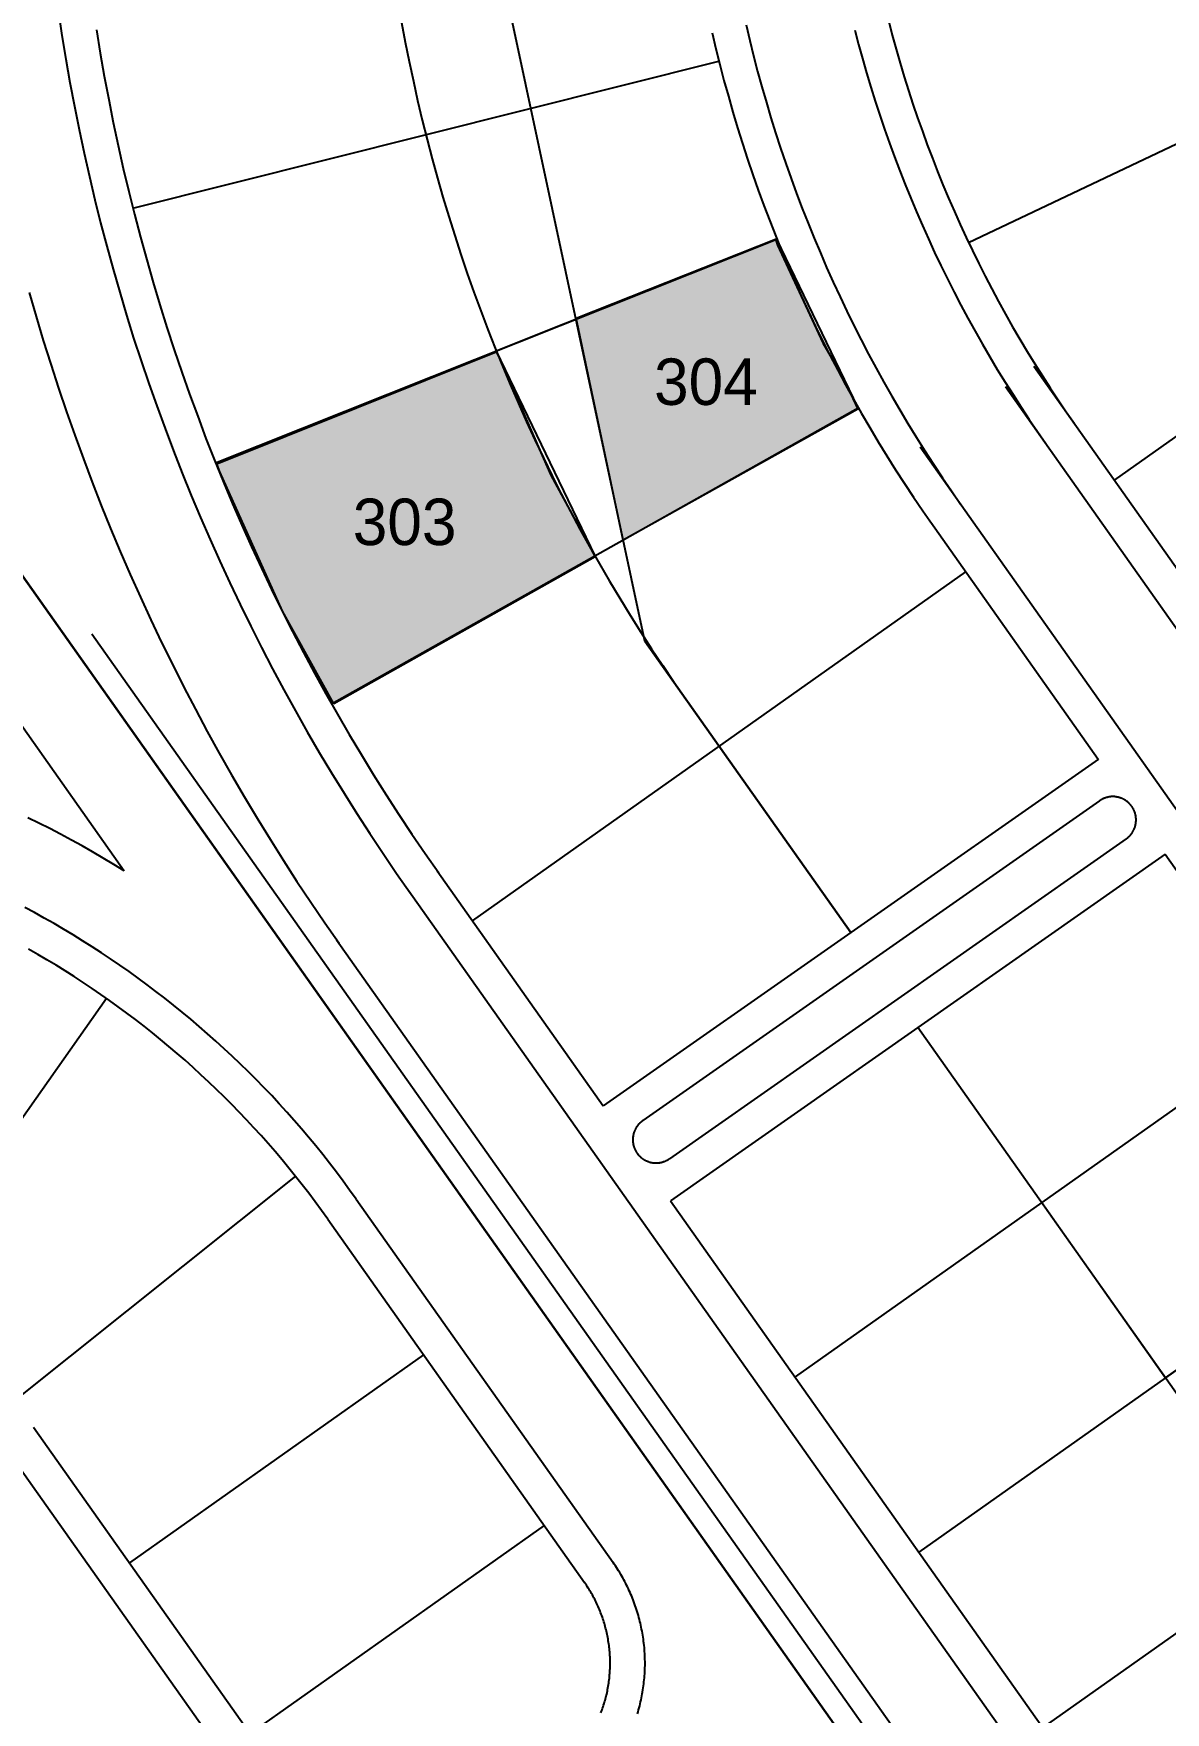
# Model space of a CAD drawing. Header units: metres. Extents: x 680594 to 684853, y 828874 to 830078.
# Drawn here: x 680976.8 to 681074.2, y 829578 to 829722.5 of the extents above; entities that cross this region are included whole.
import ezdxf
from ezdxf.enums import TextEntityAlignment as Align

# ---------------------------------------------------------------- set-up
doc = ezdxf.new("R2010")
doc.units = ezdxf.units.M
for name, color, linetype in [('PLOT_LINES', 7, 'Continuous'), ('PLOT_NUMBERS', 7, 'Continuous'), ('SELECTED_PLOTS', 3, 'Continuous')]:
    doc.layers.add(name, color=color, linetype=linetype)

msp = doc.modelspace()

# ---------------------------------------------------------------- hatches: boundary and pattern name
at = {"layer": 'SELECTED_PLOTS'}
h = msp.add_hatch(color=3, dxfattribs=at)
h.dxf.hatch_style = 1
h.paths.add_polyline_path([(681040.62, 829704.83), (681040.8, 829704.3), (681044.7, 829695.9), (681046.44, 829692.88), (681047.7, 829690.2), (681027.53, 829678.9), (681023.46, 829698.01)])
h = msp.add_hatch(color=3, dxfattribs=at)
h.dxf.hatch_style = 1
h.paths.add_polyline_path([(681002.61, 829664.82), (680998.2, 829672.8), (680992.8, 829684.8), (680992.56, 829685.47), (681016.58, 829695.13), (681016.84, 829694.6), (681021.3, 829684.5), (681025.12, 829677.49)])

# ---------------------------------------------------------------- linework, layer by layer
at = {"layer": 'PLOT_LINES'}
for points in [[(681047.11, 829645.16), (681029.39, 829670.22), (681007.74, 829771.38), (681013.71, 829810.87)], [(680978.92, 829724.39), (680979.22, 829722.35), (680979.56, 829720.32), (680979.91, 829718.29), (680980.29, 829716.26), (680980.7, 829714.24), (680981.12, 829712.23), (680981.58, 829710.22), (680982.05, 829708.21), (680982.55, 829706.21), (680983.07, 829704.22), (680983.62, 829702.23), (680984.19, 829700.25), (680984.78, 829698.28), (680985.39, 829696.31), (680986.03, 829694.35), (680986.69, 829692.4), (680987.38, 829690.46), (680988.09, 829688.52), (680988.82, 829686.6), (680989.57, 829684.68), (680990.34, 829682.77), (680991.14, 829680.87), (680991.96, 829678.98), (680992.8, 829677.1), (680993.67, 829675.23), (680994.55, 829673.37), (680995.46, 829671.52), (680996.39, 829669.68), (680997.34, 829667.85), (680998.32, 829666.03), (680999.31, 829664.23), (681000.33, 829662.43), (681001.36, 829660.65), (681002.42, 829658.88), (681003.5, 829657.13), (681004.6, 829655.39), (681005.71, 829653.66), (681006.85, 829651.94), (681008.01, 829650.23), (681009.19, 829648.55)], [(680982.19, 829722.82), (680982.51, 829720.82), (680982.86, 829718.83), (680983.24, 829716.84), (680983.64, 829714.85), (680984.06, 829712.87), (680984.5, 829710.89), (680984.97, 829708.92), (680985.46, 829706.96), (680985.97, 829705), (680986.51, 829703.04), (680987.06, 829701.1), (680987.65, 829699.16), (680988.25, 829697.22), (680988.88, 829695.3), (680989.53, 829693.38), (680990.2, 829691.47), (680990.9, 829689.57), (680991.61, 829687.67), (680992.35, 829685.79), (680993.12, 829683.91), (680993.9, 829682.05), (680994.71, 829680.19), (680995.53, 829678.34), (680996.38, 829676.5), (680997.25, 829674.67), (680998.15, 829672.85), (680999.06, 829671.05), (681000, 829669.25), (681000.95, 829667.46), (681001.93, 829665.69), (681002.93, 829663.93), (681003.95, 829662.18), (681004.99, 829660.44), (681006.04, 829658.71), (681007.12, 829657), (681008.22, 829655.3), (681009.34, 829653.61), (681010.48, 829651.94), (681011.64, 829650.28)], [(681008.45, 829723.47), (681008.76, 829721.78), (681009.1, 829720.1), (681009.46, 829718.41), (681009.83, 829716.74), (681010.23, 829715.06), (681010.65, 829713.4), (681011.08, 829711.73), (681011.54, 829710.08), (681012.01, 829708.42), (681012.51, 829706.78), (681013.02, 829705.14), (681013.55, 829703.5), (681014.1, 829701.87), (681014.67, 829700.25), (681015.26, 829698.64), (681015.87, 829697.03), (681016.5, 829695.43), (681017.15, 829693.84), (681017.81, 829692.25), (681018.5, 829690.67), (681019.2, 829689.1), (681019.92, 829687.54), (681020.66, 829685.99), (681021.42, 829684.45), (681022.19, 829682.91), (681022.99, 829681.39), (681023.8, 829679.87), (681024.63, 829678.37), (681025.48, 829676.87), (681026.34, 829675.39), (681027.22, 829673.91), (681028.12, 829672.45), (681029.04, 829670.99), (681029.97, 829669.55), (681030.92, 829668.12), (681031.89, 829666.69), (681032.87, 829665.28)], [(681035.17, 829722.58), (681035.49, 829721.21), (681035.84, 829719.84), (681036.19, 829718.47), (681036.57, 829717.11), (681036.96, 829715.75), (681037.36, 829714.39), (681037.79, 829713.05), (681038.22, 829711.7), (681038.68, 829710.36), (681039.15, 829709.03), (681039.63, 829707.7), (681040.13, 829706.38), (681040.65, 829705.07), (681041.18, 829703.76), (681041.73, 829702.46), (681042.29, 829701.16), (681042.87, 829699.87), (681043.46, 829698.59), (681044.07, 829697.31), (681044.69, 829696.04), (681045.33, 829694.78), (681045.98, 829693.53), (681046.65, 829692.28), (681047.33, 829691.05), (681048.03, 829689.82), (681048.74, 829688.6), (681049.46, 829687.38), (681050.2, 829686.18), (681050.95, 829684.98), (681051.72, 829683.8), (681052.5, 829682.62), (681053.3, 829681.45), (681054.11, 829680.29)], [(681038.09, 829723.26), (681038.41, 829721.92), (681038.74, 829720.58), (681039.09, 829719.25), (681039.46, 829717.92), (681039.84, 829716.59), (681040.23, 829715.27), (681040.64, 829713.96), (681041.07, 829712.65), (681041.51, 829711.34), (681041.97, 829710.05), (681042.44, 829708.75), (681042.93, 829707.46), (681043.43, 829706.18), (681043.95, 829704.9), (681044.49, 829703.63), (681045.03, 829702.37), (681045.6, 829701.11), (681046.18, 829699.86), (681046.77, 829698.62), (681047.38, 829697.38), (681048, 829696.15), (681048.63, 829694.93), (681049.28, 829693.72), (681049.95, 829692.51), (681050.63, 829691.31), (681051.32, 829690.12), (681052.03, 829688.94), (681052.75, 829687.76), (681053.48, 829686.6), (681054.23, 829685.44), (681054.99, 829684.29), (681055.77, 829683.15), (681056.56, 829682.02)], [(681047.46, 829722.81), (681047.78, 829721.58), (681048.12, 829720.35), (681048.47, 829719.13), (681048.84, 829717.91), (681049.22, 829716.7), (681049.61, 829715.49), (681050.02, 829714.28), (681050.44, 829713.08), (681050.88, 829711.89), (681051.33, 829710.7), (681051.79, 829709.52), (681052.27, 829708.34), (681052.76, 829707.17), (681053.27, 829706), (681053.79, 829704.84), (681054.32, 829703.68), (681054.87, 829702.54), (681055.43, 829701.39), (681056, 829700.26), (681056.59, 829699.13), (681057.19, 829698.01), (681057.81, 829696.9), (681058.43, 829695.79), (681059.07, 829694.69), (681059.72, 829693.6), (681060.39, 829692.52), (681061.07, 829691.44), (681061.76, 829690.37), (681062.46, 829689.31), (681063.18, 829688.26), (681063.9, 829687.22)], [(681050.37, 829723.55), (681050.68, 829722.36), (681051.01, 829721.16), (681051.35, 829719.97), (681051.71, 829718.79), (681052.08, 829717.61), (681052.46, 829716.43), (681052.86, 829715.26), (681053.27, 829714.1), (681053.69, 829712.94), (681054.13, 829711.78), (681054.58, 829710.63), (681055.04, 829709.48), (681055.52, 829708.34), (681056.02, 829707.21), (681056.52, 829706.08), (681057.04, 829704.96), (681057.57, 829703.84), (681058.12, 829702.73), (681058.67, 829701.63), (681059.24, 829700.53), (681059.83, 829699.44), (681060.42, 829698.36), (681061.03, 829697.28), (681061.66, 829696.22), (681062.29, 829695.15), (681062.94, 829694.1), (681063.6, 829693.05), (681064.27, 829692.02), (681064.95, 829690.99), (681065.65, 829689.96), (681066.35, 829688.95)], [(680985.32, 829707.48), (681035.76, 829720.13)], [(681069.8, 829684.08), (681120.43, 829719.87)], [(681057.24, 829704.53), (681085.25, 829717.82)], [(680992.44, 829685.57), (681040.75, 829704.81)], [(681040.75, 829704.81), (681016.6, 829695.19), (681025.08, 829677.56), (681047.75, 829690.3), (681040.75, 829704.81)], [(680976.4, 829700.22), (680976.99, 829698.16), (680977.61, 829696.1), (680978.25, 829694.05), (680978.91, 829692), (680979.6, 829689.97), (680980.32, 829687.94), (680981.06, 829685.92), (680981.82, 829683.91), (680982.6, 829681.91), (680983.41, 829679.92), (680984.24, 829677.94), (680985.1, 829675.96), (680985.98, 829674), (680986.88, 829672.05), (680987.8, 829670.11), (680988.75, 829668.18), (680989.72, 829666.26), (680990.71, 829664.36), (680991.73, 829662.46), (680992.76, 829660.58), (680993.82, 829658.71), (680994.9, 829656.85), (680996.01, 829655), (680997.13, 829653.17), (680998.28, 829651.35), (680999.44, 829649.55), (681000.63, 829647.76), (681001.84, 829645.98), (681003.07, 829644.22)], [(681062.87, 829693.88), (681080.59, 829668.81)], [(681060.42, 829692.15), (681132.73, 829589.85)], [(681002.42, 829664.82), (681047.75, 829690.3)], [(681053.07, 829686.95), (681133.21, 829573.58)], [(680973.08, 829679.7), (681295.94, 829222.96)], [(680973.12, 829679.66), (681295.94, 829222.96)], [(681054, 829680.45), (681068.4, 829660.07)], [(681014.56, 829646.16), (681057.01, 829676.19)], [(680968.38, 829673.37), (680984.57, 829650.46)], [(680981.8, 829670.84), (681297.52, 829224.19)], [(681029.39, 829670.22), (681047.1, 829645.15)], [(681068.42, 829660.08), (681025.81, 829630.24)], [(681068.51, 829656.48), (681029.2, 829628.96)], [(681071.29, 829656), (681071.28, 829656.02), (681071.26, 829656.04), (681071.25, 829656.06), (681071.24, 829656.07), (681071.22, 829656.09), (681071.21, 829656.11), (681071.19, 829656.13), (681071.18, 829656.15), (681071.16, 829656.16), (681071.15, 829656.18), (681071.13, 829656.2), (681071.11, 829656.22), (681071.1, 829656.23), (681071.08, 829656.25), (681071.06, 829656.27), (681071.05, 829656.28), (681071.03, 829656.3), (681071.01, 829656.31), (681071, 829656.33), (681070.98, 829656.35), (681070.96, 829656.36), (681070.94, 829656.38), (681070.93, 829656.39), (681070.91, 829656.41), (681070.89, 829656.42), (681070.87, 829656.43), (681070.85, 829656.45), (681070.83, 829656.46), (681070.81, 829656.48), (681070.79, 829656.49), (681070.78, 829656.5), (681070.76, 829656.52), (681070.74, 829656.53), (681070.72, 829656.54), (681070.7, 829656.55), (681070.68, 829656.57), (681070.66, 829656.58), (681070.64, 829656.59), (681070.62, 829656.6), (681070.6, 829656.61), (681070.57, 829656.62), (681070.55, 829656.63), (681070.53, 829656.64), (681070.51, 829656.65), (681070.49, 829656.66), (681070.47, 829656.67), (681070.45, 829656.68), (681070.43, 829656.69), (681070.4, 829656.7), (681070.38, 829656.71), (681070.36, 829656.72), (681070.34, 829656.72), (681070.32, 829656.73), (681070.3, 829656.74), (681070.27, 829656.75), (681070.25, 829656.75), (681070.23, 829656.76), (681070.21, 829656.77), (681070.18, 829656.77), (681070.16, 829656.78), (681070.14, 829656.79), (681070.12, 829656.79), (681070.09, 829656.8), (681070.07, 829656.8), (681070.05, 829656.81), (681070.02, 829656.81), (681070, 829656.81), (681069.98, 829656.82), (681069.95, 829656.82), (681069.93, 829656.82), (681069.91, 829656.83), (681069.89, 829656.83), (681069.86, 829656.83), (681069.84, 829656.84), (681069.82, 829656.84), (681069.79, 829656.84), (681069.77, 829656.84), (681069.75, 829656.84), (681069.72, 829656.84), (681069.7, 829656.84), (681069.68, 829656.84), (681069.65, 829656.84), (681069.63, 829656.84), (681069.61, 829656.84), (681069.58, 829656.84), (681069.56, 829656.84), (681069.54, 829656.84), (681069.51, 829656.84), (681069.49, 829656.84), (681069.47, 829656.83), (681069.44, 829656.83), (681069.42, 829656.83), (681069.4, 829656.83), (681069.37, 829656.82), (681069.35, 829656.82), (681069.33, 829656.82), (681069.3, 829656.81), (681069.28, 829656.81), (681069.26, 829656.8), (681069.23, 829656.8), (681069.21, 829656.79), (681069.19, 829656.79), (681069.17, 829656.78), (681069.14, 829656.78), (681069.12, 829656.77), (681069.1, 829656.76), (681069.08, 829656.76), (681069.05, 829656.75), (681069.03, 829656.74), (681069.01, 829656.74), (681068.99, 829656.73), (681068.97, 829656.72), (681068.94, 829656.71), (681068.92, 829656.7), (681068.9, 829656.69), (681068.88, 829656.68), (681068.86, 829656.68), (681068.84, 829656.67), (681068.82, 829656.66), (681068.79, 829656.65), (681068.77, 829656.64), (681068.75, 829656.63), (681068.73, 829656.62), (681068.71, 829656.6), (681068.69, 829656.59), (681068.67, 829656.58), (681068.65, 829656.57), (681068.63, 829656.56), (681068.61, 829656.55), (681068.59, 829656.53), (681068.57, 829656.52), (681068.55, 829656.51), (681068.53, 829656.49), (681068.51, 829656.48)], [(681070.81, 829653.2), (681070.83, 829653.22), (681070.84, 829653.23), (681070.86, 829653.25), (681070.88, 829653.26), (681070.9, 829653.27), (681070.92, 829653.29), (681070.94, 829653.3), (681070.95, 829653.32), (681070.97, 829653.33), (681070.99, 829653.35), (681071.01, 829653.37), (681071.02, 829653.38), (681071.04, 829653.4), (681071.06, 829653.41), (681071.07, 829653.43), (681071.09, 829653.45), (681071.11, 829653.46), (681071.12, 829653.48), (681071.14, 829653.5), (681071.15, 829653.51), (681071.17, 829653.53), (681071.18, 829653.55), (681071.2, 829653.57), (681071.21, 829653.59), (681071.23, 829653.6), (681071.24, 829653.62), (681071.26, 829653.64), (681071.27, 829653.66), (681071.29, 829653.68), (681071.3, 829653.7), (681071.31, 829653.72), (681071.33, 829653.74), (681071.34, 829653.76), (681071.35, 829653.78), (681071.36, 829653.8), (681071.37, 829653.82), (681071.39, 829653.84), (681071.4, 829653.86), (681071.41, 829653.88), (681071.42, 829653.9), (681071.43, 829653.92), (681071.44, 829653.94), (681071.45, 829653.96), (681071.46, 829653.98), (681071.47, 829654), (681071.48, 829654.02), (681071.49, 829654.04), (681071.5, 829654.07), (681071.51, 829654.09), (681071.52, 829654.11), (681071.53, 829654.13), (681071.54, 829654.15), (681071.54, 829654.17), (681071.55, 829654.2), (681071.56, 829654.22), (681071.57, 829654.24), (681071.57, 829654.26), (681071.58, 829654.29), (681071.59, 829654.31), (681071.59, 829654.33), (681071.6, 829654.35), (681071.6, 829654.38), (681071.61, 829654.4), (681071.61, 829654.42), (681071.62, 829654.44), (681071.62, 829654.47), (681071.63, 829654.49), (681071.63, 829654.51), (681071.64, 829654.54), (681071.64, 829654.56), (681071.64, 829654.58), (681071.64, 829654.61), (681071.65, 829654.63), (681071.65, 829654.65), (681071.65, 829654.68), (681071.65, 829654.7), (681071.66, 829654.72), (681071.66, 829654.75), (681071.66, 829654.77), (681071.66, 829654.79), (681071.66, 829654.82), (681071.66, 829654.84), (681071.66, 829654.86), (681071.66, 829654.89), (681071.66, 829654.91), (681071.66, 829654.93), (681071.66, 829654.96), (681071.65, 829654.98), (681071.65, 829655), (681071.65, 829655.03), (681071.65, 829655.05), (681071.65, 829655.07), (681071.64, 829655.09), (681071.64, 829655.12), (681071.64, 829655.14), (681071.63, 829655.16), (681071.63, 829655.19), (681071.63, 829655.21), (681071.62, 829655.23), (681071.62, 829655.26), (681071.61, 829655.28), (681071.61, 829655.3), (681071.6, 829655.32), (681071.59, 829655.35), (681071.59, 829655.37), (681071.58, 829655.39), (681071.58, 829655.41), (681071.57, 829655.44), (681071.56, 829655.46), (681071.55, 829655.48), (681071.55, 829655.5), (681071.54, 829655.53), (681071.53, 829655.55), (681071.52, 829655.57), (681071.51, 829655.59), (681071.51, 829655.61), (681071.5, 829655.63), (681071.49, 829655.66), (681071.48, 829655.68), (681071.47, 829655.7), (681071.46, 829655.72), (681071.45, 829655.74), (681071.44, 829655.76), (681071.43, 829655.78), (681071.41, 829655.8), (681071.4, 829655.82), (681071.39, 829655.84), (681071.38, 829655.86), (681071.37, 829655.88), (681071.36, 829655.9), (681071.34, 829655.92), (681071.33, 829655.94), (681071.32, 829655.96), (681071.3, 829655.98), (681071.29, 829656)], [(681071.29, 829656), (681071.29, 829656)], [(680984.57, 829650.46), (680983.67, 829651.01), (680982.77, 829651.55), (680981.86, 829652.08), (680980.95, 829652.6), (680980.03, 829653.11), (680979.1, 829653.6), (680978.17, 829654.09), (680977.23, 829654.56), (680976.28, 829655.02)], [(681070.81, 829653.2), (681031.5, 829625.68)], [(681074.17, 829651.9), (681031.58, 829622.07)], [(681074.17, 829651.9), (681127.41, 829576.58)], [(681011.51, 829650.46), (681025.81, 829630.24)], [(681009.06, 829648.73), (681125.45, 829484.07)], [(681004.54, 829622.21), (681003.98, 829622.99), (681003.42, 829623.76), (681002.84, 829624.53), (681002.25, 829625.29), (681001.66, 829626.04), (681001.06, 829626.79), (681000.45, 829627.53), (680999.83, 829628.26), (680999.2, 829628.98), (680998.56, 829629.7), (680997.92, 829630.41), (680997.27, 829631.11), (680996.6, 829631.8), (680995.93, 829632.49), (680995.26, 829633.17), (680994.57, 829633.84), (680993.88, 829634.5), (680993.18, 829635.15), (680992.47, 829635.8), (680991.75, 829636.44), (680991.03, 829637.06), (680990.3, 829637.69), (680989.56, 829638.3), (680988.82, 829638.9), (680988.07, 829639.5), (680987.31, 829640.08), (680986.54, 829640.66), (680985.77, 829641.23), (680984.99, 829641.78), (680984.21, 829642.33), (680983.41, 829642.87), (680982.62, 829643.41), (680981.81, 829643.93), (680981, 829644.44), (680980.19, 829644.94), (680979.36, 829645.44), (680978.54, 829645.92), (680977.7, 829646.39), (680976.86, 829646.86), (680976.02, 829647.31)], [(681002.86, 829644.53), (681299.21, 829225.27)], [(681002.09, 829620.48), (681001.55, 829621.23), (681001.01, 829621.97), (681000.46, 829622.71), (680999.9, 829623.44), (680999.33, 829624.16), (680998.75, 829624.88), (680998.16, 829625.58), (680997.57, 829626.29), (680996.96, 829626.98), (680996.35, 829627.67), (680995.73, 829628.35), (680995.11, 829629.03), (680994.47, 829629.69), (680993.83, 829630.35), (680993.18, 829631), (680992.52, 829631.65), (680991.85, 829632.28), (680991.18, 829632.91), (680990.5, 829633.53), (680989.81, 829634.15), (680989.12, 829634.75), (680988.42, 829635.35), (680987.71, 829635.94), (680987, 829636.52), (680986.28, 829637.09), (680985.55, 829637.65), (680984.81, 829638.2), (680984.07, 829638.75), (680983.32, 829639.29), (680982.57, 829639.82), (680981.81, 829640.34), (680981.04, 829640.85), (680980.27, 829641.35), (680979.5, 829641.84), (680978.71, 829642.33), (680977.92, 829642.8), (680977.13, 829643.27), (680976.33, 829643.72)], [(680983.06, 829639.47), (680965.21, 829614.13)], [(681084.77, 829636.91), (681042.31, 829606.9)], [(681052.88, 829636.99), (681116.84, 829546.49)], [(681095.43, 829621.83), (681084.77, 829636.91), (681063.54, 829621.91), (681074.2, 829606.82), (681095.43, 829621.83)], [(681029.2, 829628.96), (681029.18, 829628.94), (681029.16, 829628.93), (681029.14, 829628.92), (681029.13, 829628.9), (681029.11, 829628.89), (681029.09, 829628.87), (681029.07, 829628.86), (681029.05, 829628.84), (681029.04, 829628.83), (681029.02, 829628.81), (681029, 829628.8), (681028.98, 829628.78), (681028.97, 829628.76), (681028.95, 829628.75), (681028.93, 829628.73), (681028.92, 829628.72), (681028.9, 829628.7), (681028.89, 829628.68), (681028.87, 829628.66), (681028.85, 829628.65), (681028.84, 829628.63), (681028.82, 829628.61), (681028.81, 829628.59), (681028.79, 829628.58), (681028.78, 829628.56), (681028.77, 829628.54), (681028.75, 829628.52), (681028.74, 829628.5), (681028.72, 829628.48), (681028.71, 829628.46), (681028.7, 829628.45), (681028.68, 829628.43), (681028.67, 829628.41), (681028.66, 829628.39), (681028.65, 829628.37), (681028.63, 829628.35), (681028.62, 829628.33), (681028.61, 829628.31), (681028.6, 829628.29), (681028.59, 829628.27), (681028.58, 829628.25), (681028.57, 829628.23), (681028.56, 829628.2), (681028.55, 829628.18), (681028.54, 829628.16), (681028.53, 829628.14), (681028.52, 829628.12), (681028.51, 829628.1), (681028.5, 829628.08), (681028.49, 829628.06), (681028.48, 829628.03), (681028.47, 829628.01), (681028.47, 829627.99), (681028.46, 829627.97), (681028.45, 829627.95), (681028.44, 829627.92), (681028.44, 829627.9), (681028.43, 829627.88), (681028.42, 829627.86), (681028.42, 829627.84), (681028.41, 829627.81), (681028.41, 829627.79), (681028.4, 829627.77), (681028.39, 829627.74), (681028.39, 829627.72), (681028.39, 829627.7), (681028.38, 829627.68), (681028.38, 829627.65), (681028.37, 829627.63), (681028.37, 829627.61), (681028.37, 829627.58), (681028.36, 829627.56), (681028.36, 829627.54), (681028.36, 829627.52), (681028.36, 829627.49), (681028.35, 829627.47), (681028.35, 829627.45), (681028.35, 829627.42), (681028.35, 829627.4), (681028.35, 829627.38), (681028.35, 829627.35), (681028.35, 829627.33), (681028.35, 829627.31), (681028.35, 829627.28), (681028.35, 829627.26), (681028.35, 829627.24), (681028.35, 829627.21), (681028.35, 829627.19), (681028.35, 829627.17), (681028.36, 829627.14), (681028.36, 829627.12), (681028.36, 829627.1), (681028.36, 829627.07), (681028.37, 829627.05), (681028.37, 829627.03), (681028.37, 829627), (681028.38, 829626.98), (681028.38, 829626.96), (681028.39, 829626.94), (681028.39, 829626.91), (681028.39, 829626.89), (681028.4, 829626.87), (681028.41, 829626.85), (681028.41, 829626.82), (681028.42, 829626.8), (681028.42, 829626.78), (681028.43, 829626.76), (681028.44, 829626.73), (681028.44, 829626.71), (681028.45, 829626.69), (681028.46, 829626.67), (681028.47, 829626.64), (681028.47, 829626.62), (681028.48, 829626.6), (681028.49, 829626.58), (681028.5, 829626.56), (681028.51, 829626.54), (681028.52, 829626.51), (681028.53, 829626.49), (681028.54, 829626.47), (681028.55, 829626.45), (681028.56, 829626.43), (681028.57, 829626.41), (681028.58, 829626.39), (681028.59, 829626.37), (681028.6, 829626.35), (681028.61, 829626.33), (681028.62, 829626.31), (681028.63, 829626.29), (681028.65, 829626.27), (681028.66, 829626.25), (681028.67, 829626.23), (681028.68, 829626.21), (681028.7, 829626.19), (681028.71, 829626.17)], [(681028.71, 829626.17), (681028.72, 829626.15), (681028.74, 829626.13), (681028.75, 829626.11), (681028.77, 829626.1), (681028.78, 829626.08), (681028.79, 829626.06), (681028.81, 829626.04), (681028.82, 829626.02), (681028.84, 829626.01), (681028.85, 829625.99), (681028.87, 829625.97), (681028.89, 829625.95), (681028.9, 829625.94), (681028.92, 829625.92), (681028.93, 829625.9), (681028.95, 829625.89), (681028.97, 829625.87), (681028.98, 829625.86), (681029, 829625.84), (681029.02, 829625.82), (681029.04, 829625.81), (681029.05, 829625.79), (681029.07, 829625.78), (681029.09, 829625.76), (681029.11, 829625.75), (681029.13, 829625.73), (681029.14, 829625.72), (681029.16, 829625.71), (681029.18, 829625.69), (681029.2, 829625.68), (681029.22, 829625.67), (681029.24, 829625.65), (681029.26, 829625.64), (681029.28, 829625.63), (681029.3, 829625.62), (681029.32, 829625.6), (681029.34, 829625.59), (681029.36, 829625.58), (681029.38, 829625.57), (681029.4, 829625.56), (681029.42, 829625.55), (681029.44, 829625.54), (681029.46, 829625.53), (681029.48, 829625.52), (681029.5, 829625.51), (681029.52, 829625.5), (681029.55, 829625.49), (681029.57, 829625.48), (681029.59, 829625.47), (681029.61, 829625.46), (681029.63, 829625.45), (681029.65, 829625.44), (681029.68, 829625.43), (681029.7, 829625.43), (681029.72, 829625.42), (681029.74, 829625.41), (681029.76, 829625.41), (681029.79, 829625.4), (681029.81, 829625.39), (681029.83, 829625.39), (681029.85, 829625.38), (681029.88, 829625.37), (681029.9, 829625.37), (681029.92, 829625.36), (681029.94, 829625.36), (681029.97, 829625.35), (681029.99, 829625.35), (681030.01, 829625.35), (681030.04, 829625.34), (681030.06, 829625.34), (681030.08, 829625.34), (681030.1, 829625.33), (681030.13, 829625.33), (681030.15, 829625.33), (681030.17, 829625.33), (681030.2, 829625.32), (681030.22, 829625.32), (681030.24, 829625.32), (681030.27, 829625.32), (681030.29, 829625.32), (681030.31, 829625.32), (681030.34, 829625.32), (681030.36, 829625.32), (681030.38, 829625.32), (681030.41, 829625.32), (681030.43, 829625.32), (681030.45, 829625.32), (681030.48, 829625.32), (681030.5, 829625.32), (681030.52, 829625.33), (681030.55, 829625.33), (681030.57, 829625.33), (681030.59, 829625.33), (681030.62, 829625.34), (681030.64, 829625.34), (681030.66, 829625.34), (681030.68, 829625.35), (681030.71, 829625.35), (681030.73, 829625.35), (681030.75, 829625.36), (681030.78, 829625.36), (681030.8, 829625.37), (681030.82, 829625.37), (681030.84, 829625.38), (681030.87, 829625.39), (681030.89, 829625.39), (681030.91, 829625.4), (681030.93, 829625.41), (681030.96, 829625.41), (681030.98, 829625.42), (681031, 829625.43), (681031.02, 829625.43), (681031.04, 829625.44), (681031.07, 829625.45), (681031.09, 829625.46), (681031.11, 829625.47), (681031.13, 829625.48), (681031.15, 829625.49), (681031.17, 829625.5), (681031.19, 829625.51), (681031.21, 829625.52), (681031.24, 829625.53), (681031.26, 829625.54), (681031.28, 829625.55), (681031.3, 829625.56), (681031.32, 829625.57), (681031.34, 829625.58), (681031.36, 829625.59), (681031.38, 829625.6), (681031.4, 829625.62), (681031.42, 829625.63), (681031.44, 829625.64), (681031.46, 829625.65), (681031.48, 829625.67), (681031.5, 829625.68)], [(681028.71, 829626.17), (681028.71, 829626.17)], [(680999.31, 829624.18), (680975.09, 829604.83)], [(681004.54, 829622.21), (681026.65, 829590.94)], [(681031.58, 829622.07), (681127.9, 829485.81)], [(681095.43, 829621.83), (681052.97, 829591.82)], [(681002.09, 829620.48), (681024.2, 829589.21)], [(681010.34, 829608.82), (680985.02, 829590.92)], [(681106.09, 829606.75), (681063.63, 829576.73)], [(680976.78, 829602.59), (681000.59, 829568.9)], [(680974.33, 829600.85), (680998.14, 829567.17)], [(681020.72, 829594.12), (680995.41, 829576.22)], [(681028.75, 829577.92), (681028.8, 829578.09), (681028.85, 829578.26), (681028.89, 829578.43), (681028.94, 829578.59), (681028.98, 829578.76), (681029.02, 829578.93), (681029.06, 829579.11), (681029.09, 829579.28), (681029.13, 829579.45), (681029.16, 829579.62), (681029.19, 829579.79), (681029.22, 829579.97), (681029.24, 829580.14), (681029.27, 829580.31), (681029.29, 829580.49), (681029.31, 829580.66), (681029.33, 829580.83), (681029.34, 829581.01), (681029.36, 829581.18), (681029.37, 829581.36), (681029.38, 829581.53), (681029.39, 829581.71), (681029.39, 829581.88), (681029.4, 829582.06), (681029.4, 829582.23), (681029.4, 829582.41), (681029.39, 829582.58), (681029.39, 829582.76), (681029.38, 829582.93), (681029.38, 829583.11), (681029.36, 829583.28), (681029.35, 829583.46), (681029.34, 829583.63), (681029.32, 829583.8), (681029.3, 829583.98), (681029.28, 829584.15), (681029.26, 829584.33), (681029.23, 829584.5), (681029.21, 829584.67), (681029.18, 829584.84), (681029.15, 829585.02), (681029.11, 829585.19), (681029.08, 829585.36), (681029.04, 829585.53), (681029, 829585.7), (681028.96, 829585.87), (681028.92, 829586.04), (681028.87, 829586.21), (681028.83, 829586.38), (681028.78, 829586.55), (681028.73, 829586.72), (681028.67, 829586.88), (681028.62, 829587.05), (681028.56, 829587.21), (681028.5, 829587.38), (681028.44, 829587.54), (681028.38, 829587.71), (681028.32, 829587.87), (681028.25, 829588.03), (681028.18, 829588.19), (681028.11, 829588.35), (681028.04, 829588.51), (681027.97, 829588.67), (681027.89, 829588.83), (681027.81, 829588.99), (681027.74, 829589.14), (681027.65, 829589.3), (681027.57, 829589.45), (681027.49, 829589.61), (681027.4, 829589.76), (681027.31, 829589.91), (681027.22, 829590.06), (681027.13, 829590.21), (681027.04, 829590.36), (681026.94, 829590.5), (681026.85, 829590.65), (681026.75, 829590.79), (681026.65, 829590.94)], [(681025.61, 829578), (681025.66, 829578.13), (681025.71, 829578.26), (681025.75, 829578.39), (681025.8, 829578.52), (681025.84, 829578.66), (681025.88, 829578.79), (681025.92, 829578.93), (681025.96, 829579.06), (681026, 829579.2), (681026.03, 829579.33), (681026.06, 829579.47), (681026.1, 829579.6), (681026.13, 829579.74), (681026.16, 829579.88), (681026.18, 829580.01), (681026.21, 829580.15), (681026.23, 829580.29), (681026.25, 829580.43), (681026.28, 829580.57), (681026.29, 829580.71), (681026.31, 829580.84), (681026.33, 829580.98), (681026.34, 829581.12), (681026.35, 829581.26), (681026.37, 829581.4), (681026.38, 829581.54), (681026.38, 829581.68), (681026.39, 829581.82), (681026.39, 829581.96), (681026.4, 829582.1), (681026.4, 829582.24), (681026.4, 829582.38), (681026.4, 829582.52), (681026.39, 829582.66), (681026.39, 829582.8), (681026.38, 829582.94), (681026.37, 829583.08), (681026.36, 829583.22), (681026.35, 829583.36), (681026.34, 829583.5), (681026.32, 829583.64), (681026.3, 829583.78), (681026.29, 829583.92), (681026.27, 829584.06), (681026.24, 829584.19), (681026.22, 829584.33), (681026.2, 829584.47), (681026.17, 829584.61), (681026.14, 829584.74), (681026.11, 829584.88), (681026.08, 829585.02), (681026.05, 829585.15), (681026.01, 829585.29), (681025.98, 829585.42), (681025.94, 829585.56), (681025.9, 829585.69), (681025.86, 829585.83), (681025.82, 829585.96), (681025.78, 829586.09), (681025.73, 829586.23), (681025.68, 829586.36), (681025.63, 829586.49), (681025.58, 829586.62), (681025.53, 829586.75), (681025.48, 829586.88), (681025.43, 829587.01), (681025.37, 829587.14), (681025.31, 829587.27), (681025.25, 829587.39), (681025.19, 829587.52), (681025.13, 829587.65), (681025.07, 829587.77), (681025, 829587.89), (681024.94, 829588.02), (681024.87, 829588.14), (681024.8, 829588.26), (681024.73, 829588.38), (681024.66, 829588.5), (681024.58, 829588.62), (681024.51, 829588.74), (681024.43, 829588.86), (681024.36, 829588.97), (681024.28, 829589.09), (681024.2, 829589.21)]]:
    msp.add_lwpolyline(points, dxfattribs=at)
at = {"layer": 'SELECTED_PLOTS', "color": 7}
for points in [[(681040.62, 829704.83), (681040.8, 829704.3), (681044.7, 829695.9), (681046.44, 829692.88), (681047.7, 829690.2), (681027.53, 829678.9), (681023.46, 829698.01)], [(681002.61, 829664.82), (680998.2, 829672.8), (680992.8, 829684.8), (680992.56, 829685.47), (681016.58, 829695.13), (681016.84, 829694.6), (681021.3, 829684.5), (681025.12, 829677.49)]]:
    msp.add_lwpolyline(points, close=True, dxfattribs=at)

# ---------------------------------------------------------------- texts
at = {"layer": 'PLOT_NUMBERS', "color": 7}
for s, p in [('304', (681034.64, 829692.55)), ('303', (681008.71, 829680.49))]:
    msp.add_text(s, height=4, dxfattribs=at).set_placement(p, align=Align.MIDDLE_CENTER)

doc.saveas('drawing.dxf')
